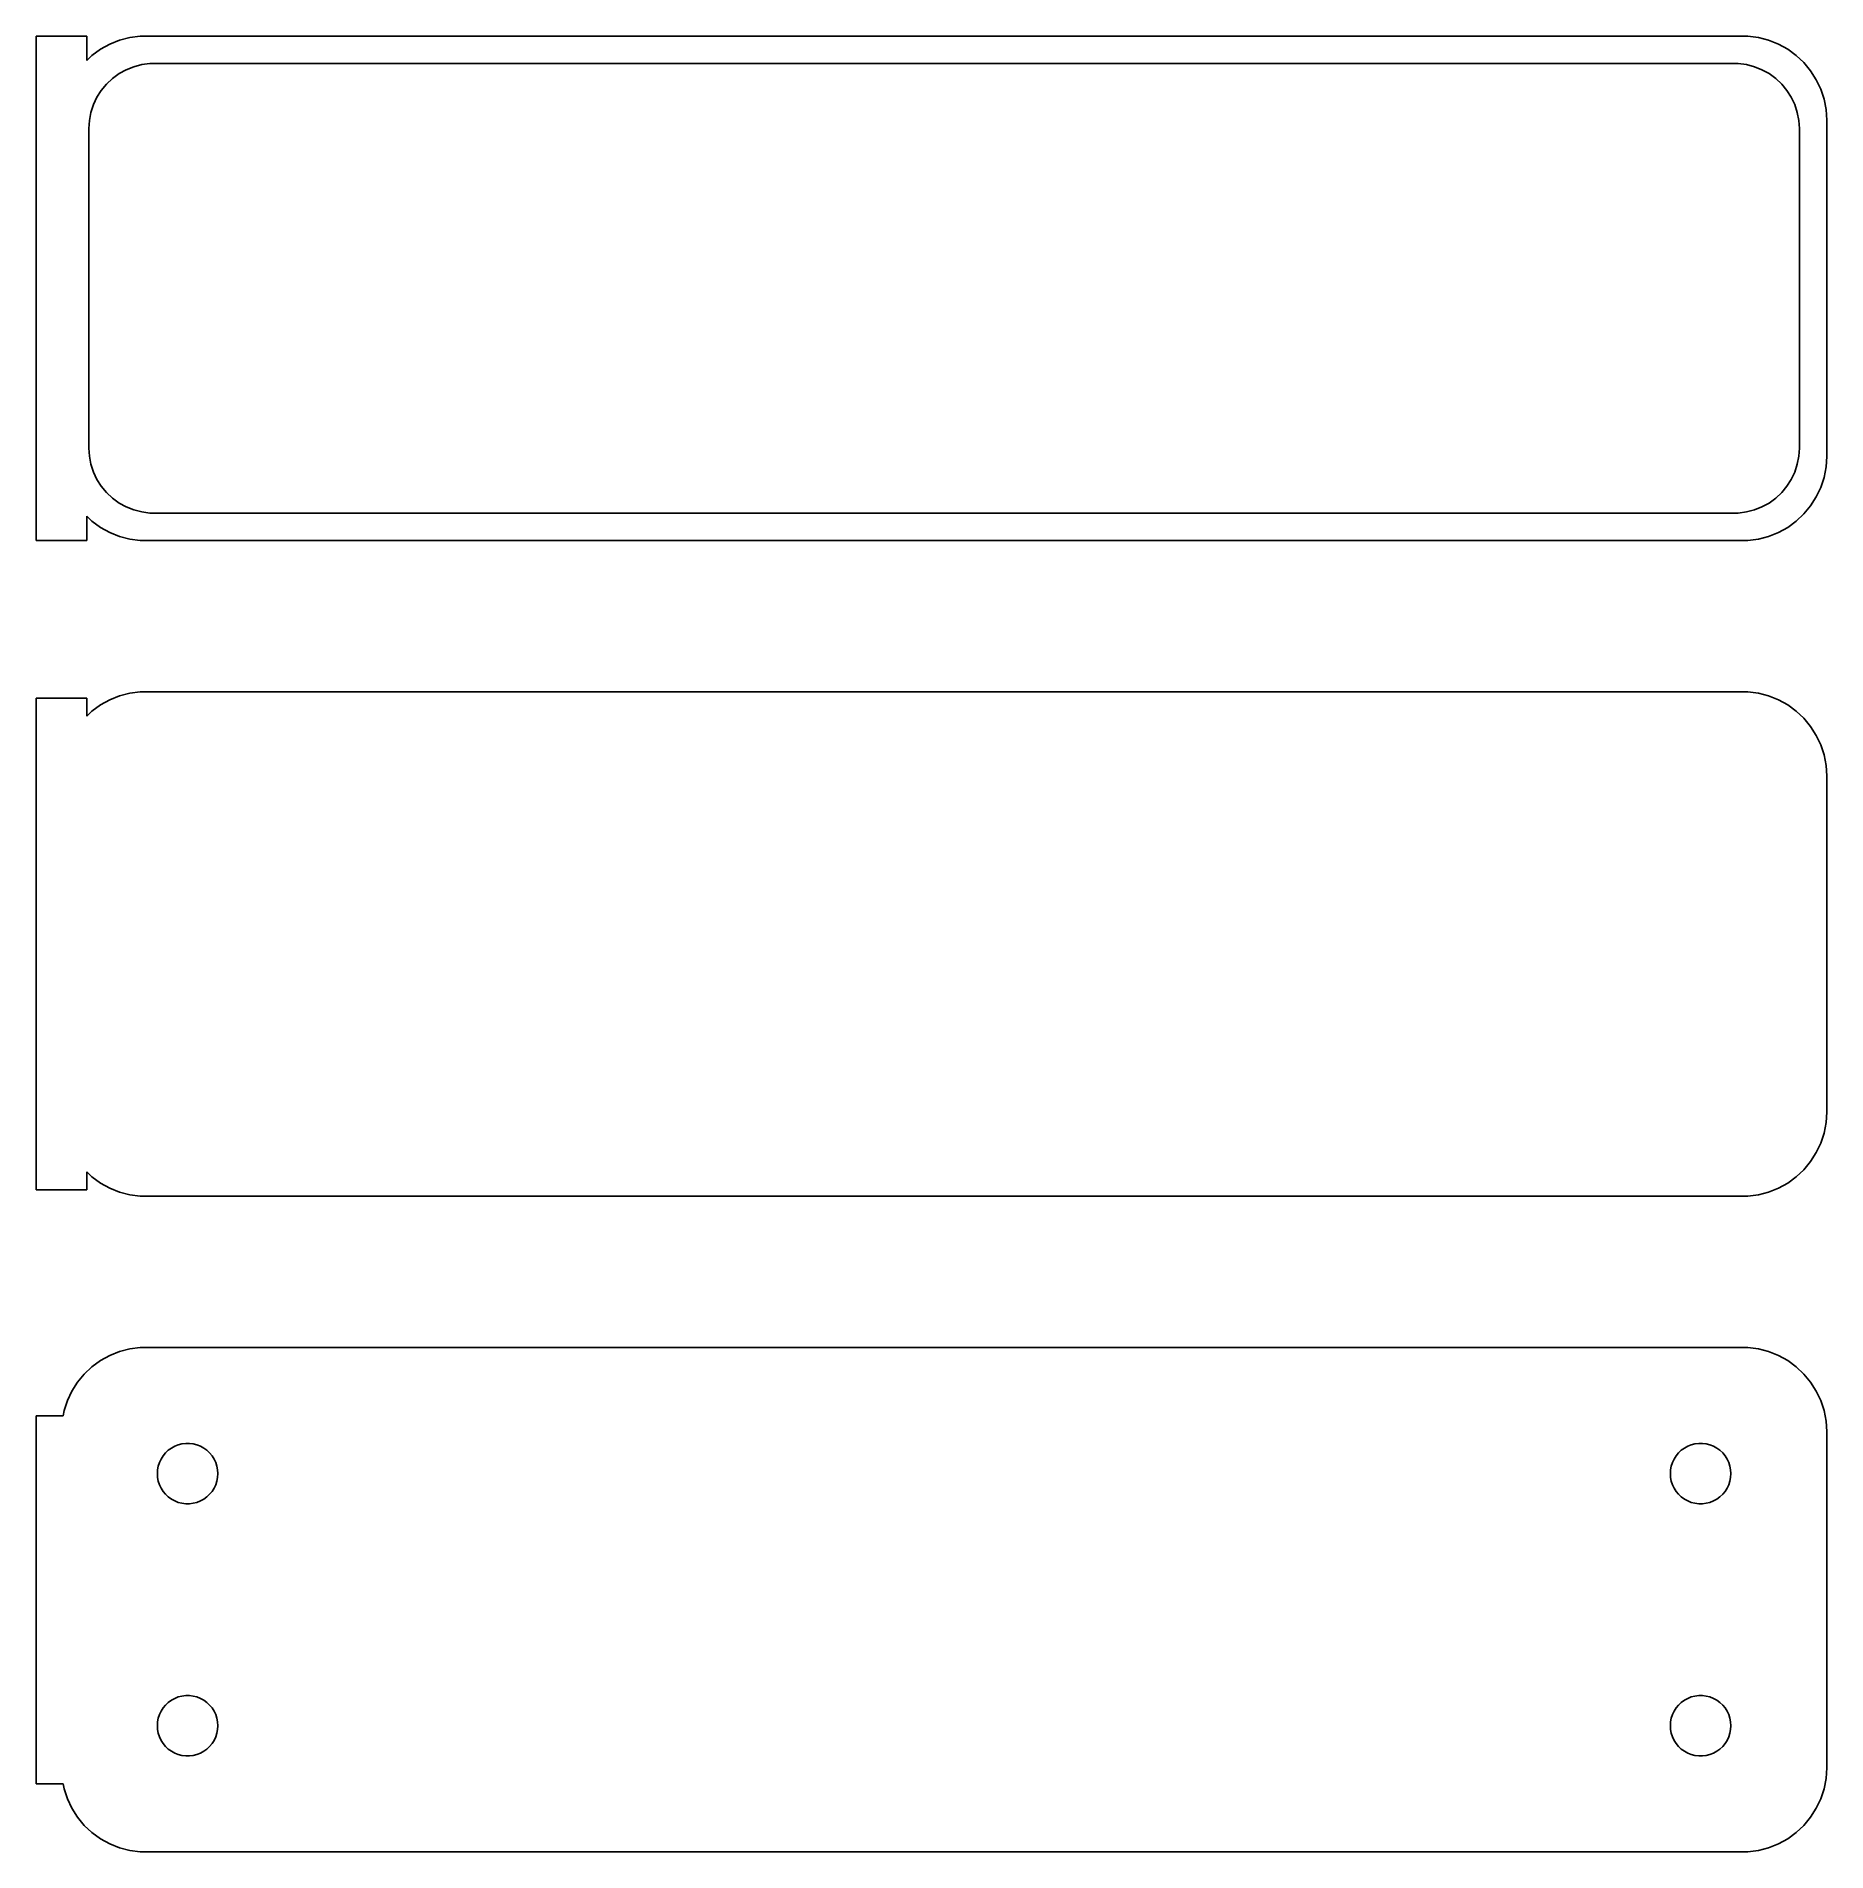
# Model space of a CAD drawing. Header units: metres. Extents: x -54 to 52, y 63 to 171.
import ezdxf

# ---------------------------------------------------------------- set-up
doc = ezdxf.new("R2010")
doc.units = ezdxf.units.M

msp = doc.modelspace()

# ---------------------------------------------------------------- linework, layer by layer
for p, q in [((-51, 170.99), (-54, 170.99)), ((-54, 170.99), (-54, 141.01)), ((-51, 169.559), (-51, 170.99)), ((-49.0451, 170.755), (-49.6289, 170.524)), ((-48.4369, 170.911), (-49.0451, 170.755)), ((-47.8139, 170.99), (-48.4369, 170.911)), ((47.8139, 170.99), (-47.8139, 170.99)), ((48.4369, 170.911), (47.8139, 170.99)), ((49.0451, 170.755), (48.4369, 170.911)), ((49.6289, 170.524), (49.0451, 170.755)), ((-50.6871, 169.853), (-51, 169.559)), ((-50.1791, 170.222), (-50.6871, 169.853)), ((-49.6289, 170.524), (-50.1791, 170.222)), ((50.1791, 170.222), (49.6289, 170.524)), ((50.6871, 169.853), (50.1791, 170.222)), ((51.1448, 169.423), (50.6871, 169.853)), ((-49.823, 168.151), (-49.4685, 168.484)), ((-49.4685, 168.484), (-49.0751, 168.77)), ((-49.0751, 168.77), (-48.6489, 169.004)), ((-48.6489, 169.004), (-48.1967, 169.183)), ((-48.1967, 169.183), (-47.7256, 169.304)), ((-47.7256, 169.304), (-47.2432, 169.365)), ((-47.2432, 169.365), (47.2432, 169.365)), ((47.2432, 169.365), (47.7256, 169.304)), ((47.7256, 169.304), (48.1967, 169.183)), ((48.1967, 169.183), (48.6489, 169.004)), ((48.6489, 169.004), (49.0751, 168.77)), ((49.0751, 168.77), (49.4685, 168.484)), ((49.4685, 168.484), (49.823, 168.151)), ((51.5451, 168.939), (51.1448, 169.423)), ((51.8815, 168.409), (51.5451, 168.939)), ((-50.3936, 167.366), (-50.133, 167.776)), ((-50.133, 167.776), (-49.823, 168.151)), ((49.823, 168.151), (50.133, 167.776)), ((50.133, 167.776), (50.3936, 167.366)), ((52.1489, 167.841), (51.8815, 168.409)), ((52.3429, 167.243), (52.1489, 167.841)), ((-50.8421, 165.985), (-50.751, 166.463)), ((-50.751, 166.463), (-50.6007, 166.926)), ((-50.6007, 166.926), (-50.3936, 167.366)), ((50.3936, 167.366), (50.6007, 166.926)), ((50.6007, 166.926), (50.751, 166.463)), ((50.751, 166.463), (50.8421, 165.985)), ((52.4606, 166.627), (52.3429, 167.243)), ((52.5, 166), (52.4606, 166.627)), ((-50.8726, 165.5), (-50.8421, 165.985)), ((-50.8726, 146.5), (-50.8726, 165.5)), ((50.8421, 165.985), (50.8726, 165.5)), ((50.8726, 165.5), (50.8726, 146.5)), ((52.5, 146), (52.5, 166)), ((-50.8421, 146.015), (-50.8726, 146.5)), ((-50.751, 145.537), (-50.8421, 146.015)), ((50.8421, 146.015), (50.751, 145.537)), ((50.8726, 146.5), (50.8421, 146.015)), ((52.4606, 145.373), (52.5, 146)), ((-50.6007, 145.074), (-50.751, 145.537)), ((-50.3936, 144.634), (-50.6007, 145.074)), ((50.6007, 145.074), (50.3936, 144.634)), ((50.751, 145.537), (50.6007, 145.074)), ((52.1489, 144.159), (52.3429, 144.757)), ((52.3429, 144.757), (52.4606, 145.373)), ((-50.133, 144.224), (-50.3936, 144.634)), ((-49.823, 143.849), (-50.133, 144.224)), ((-49.4685, 143.516), (-49.823, 143.849)), ((49.823, 143.849), (49.4685, 143.516)), ((50.133, 144.224), (49.823, 143.849)), ((50.3936, 144.634), (50.133, 144.224)), ((51.8815, 143.591), (52.1489, 144.159)), ((-49.0751, 143.23), (-49.4685, 143.516)), ((-48.6489, 142.996), (-49.0751, 143.23)), ((-48.1967, 142.817), (-48.6489, 142.996)), ((-47.7256, 142.696), (-48.1967, 142.817)), ((-47.2432, 142.635), (-47.7256, 142.696)), ((47.2432, 142.635), (-47.2432, 142.635)), ((47.7256, 142.696), (47.2432, 142.635)), ((48.1967, 142.817), (47.7256, 142.696)), ((48.6489, 142.996), (48.1967, 142.817)), ((49.0751, 143.23), (48.6489, 142.996)), ((49.4685, 143.516), (49.0751, 143.23)), ((50.6871, 142.147), (51.1448, 142.577)), ((51.1448, 142.577), (51.5451, 143.061)), ((51.5451, 143.061), (51.8815, 143.591)), ((-51, 142.441), (-50.6871, 142.147)), ((-51, 141.01), (-51, 142.441)), ((-50.6871, 142.147), (-50.1791, 141.778)), ((-50.1791, 141.778), (-49.6289, 141.476)), ((-49.6289, 141.476), (-49.0451, 141.245)), ((49.0451, 141.245), (49.6289, 141.476)), ((49.6289, 141.476), (50.1791, 141.778)), ((50.1791, 141.778), (50.6871, 142.147)), ((-54, 141.01), (-51, 141.01)), ((-49.0451, 141.245), (-48.4369, 141.089)), ((-48.4369, 141.089), (-47.8139, 141.01)), ((-47.8139, 141.01), (47.8139, 141.01)), ((47.8139, 141.01), (48.4369, 141.089)), ((48.4369, 141.089), (49.0451, 141.245)), ((-49.0451, 131.755), (-49.6289, 131.524)), ((-48.4369, 131.911), (-49.0451, 131.755)), ((-47.8139, 131.99), (-48.4369, 131.911)), ((47.8139, 131.99), (-47.8139, 131.99)), ((48.4369, 131.911), (47.8139, 131.99)), ((49.0451, 131.755), (48.4369, 131.911)), ((49.6289, 131.524), (49.0451, 131.755)), ((-51, 131.615), (-54, 131.615)), ((-54, 131.615), (-54, 102.385)), ((-51, 130.559), (-51, 131.615)), ((-50.6871, 130.853), (-51, 130.559)), ((-50.1791, 131.222), (-50.6871, 130.853)), ((-49.6289, 131.524), (-50.1791, 131.222)), ((50.1791, 131.222), (49.6289, 131.524)), ((50.6871, 130.853), (50.1791, 131.222)), ((51.1448, 130.423), (50.6871, 130.853)), ((51.5451, 129.939), (51.1448, 130.423)), ((51.8815, 129.409), (51.5451, 129.939)), ((52.1489, 128.841), (51.8815, 129.409)), ((52.3429, 128.243), (52.1489, 128.841)), ((52.4606, 127.627), (52.3429, 128.243)), ((52.5, 127), (52.4606, 127.627)), ((52.5, 107), (52.5, 127)), ((52.4606, 106.373), (52.5, 107)), ((52.3429, 105.757), (52.4606, 106.373)), ((51.8815, 104.591), (52.1489, 105.159)), ((52.1489, 105.159), (52.3429, 105.757)), ((51.1448, 103.577), (51.5451, 104.061)), ((51.5451, 104.061), (51.8815, 104.591)), ((-51, 102.385), (-51, 103.441)), ((-51, 103.441), (-50.6871, 103.147)), ((-50.6871, 103.147), (-50.1791, 102.778)), ((-50.1791, 102.778), (-49.6289, 102.476)), ((49.6289, 102.476), (50.1791, 102.778)), ((50.1791, 102.778), (50.6871, 103.147)), ((50.6871, 103.147), (51.1448, 103.577)), ((-54, 102.385), (-51, 102.385)), ((-49.6289, 102.476), (-49.0451, 102.245)), ((-49.0451, 102.245), (-48.4369, 102.089)), ((-48.4369, 102.089), (-47.8139, 102.01)), ((-47.8139, 102.01), (47.8139, 102.01)), ((47.8139, 102.01), (48.4369, 102.089)), ((48.4369, 102.089), (49.0451, 102.245)), ((49.0451, 102.245), (49.6289, 102.476)), ((-48.4369, 92.9114), (-49.0451, 92.7553)), ((-47.8139, 92.9901), (-48.4369, 92.9114)), ((47.8139, 92.9901), (-47.8139, 92.9901)), ((48.4369, 92.9114), (47.8139, 92.9901)), ((49.0451, 92.7553), (48.4369, 92.9114)), ((-50.6871, 91.8526), (-51.1448, 91.4227)), ((-50.1791, 92.2216), (-50.6871, 91.8526)), ((-49.6289, 92.5241), (-50.1791, 92.2216)), ((-49.0451, 92.7553), (-49.6289, 92.5241)), ((49.6289, 92.5241), (49.0451, 92.7553)), ((50.1791, 92.2216), (49.6289, 92.5241)), ((50.6871, 91.8526), (50.1791, 92.2216)), ((51.1448, 91.4227), (50.6871, 91.8526)), ((-51.5451, 90.9389), (-51.8815, 90.4088)), ((-51.1448, 91.4227), (-51.5451, 90.9389)), ((51.5451, 90.9389), (51.1448, 91.4227)), ((51.8815, 90.4088), (51.5451, 90.9389)), ((-52.1489, 89.8406), (-52.3429, 89.2434)), ((-51.8815, 90.4088), (-52.1489, 89.8406)), ((52.1489, 89.8406), (51.8815, 90.4088)), ((52.3429, 89.2434), (52.1489, 89.8406)), ((-52.4, 88.9442), (-54, 88.9442)), ((-54, 88.9442), (-54, 67.0558)), ((-52.3429, 89.2434), (-52.4, 88.9442)), ((52.4606, 88.6267), (52.3429, 89.2434)), ((52.5, 88), (52.4606, 88.6267)), ((52.5, 68), (52.5, 88)), ((-46.5773, 86.3671), (-46.4562, 86.558)), ((-46.4562, 86.558), (-46.3121, 86.7322)), ((-46.3121, 86.7322), (-46.1474, 86.8869)), ((-46.1474, 86.8869), (-45.9645, 87.0198)), ((-45.9645, 87.0198), (-45.7664, 87.1287)), ((-45.7664, 87.1287), (-45.5562, 87.2119)), ((-45.5562, 87.2119), (-45.3373, 87.2681)), ((-45.3373, 87.2681), (-45.113, 87.2964)), ((-45.113, 87.2964), (-44.887, 87.2964)), ((-44.887, 87.2964), (-44.6627, 87.2681)), ((-44.6627, 87.2681), (-44.4438, 87.2119)), ((-44.4438, 87.2119), (-44.2336, 87.1287)), ((-44.2336, 87.1287), (-44.0355, 87.0198)), ((-44.0355, 87.0198), (-43.8526, 86.8869)), ((-43.8526, 86.8869), (-43.6879, 86.7322)), ((-43.6879, 86.7322), (-43.5438, 86.558)), ((-43.5438, 86.558), (-43.4226, 86.3671)), ((43.4226, 86.3671), (43.5438, 86.558)), ((43.5438, 86.558), (43.6879, 86.7322)), ((43.6879, 86.7322), (43.8526, 86.8869)), ((43.8526, 86.8869), (44.0355, 87.0198)), ((44.0355, 87.0198), (44.2336, 87.1287)), ((44.2336, 87.1287), (44.4438, 87.2119)), ((44.4438, 87.2119), (44.6627, 87.2681)), ((44.6627, 87.2681), (44.887, 87.2964)), ((44.887, 87.2964), (45.113, 87.2964)), ((45.113, 87.2964), (45.3373, 87.2681)), ((45.3373, 87.2681), (45.5562, 87.2119)), ((45.5562, 87.2119), (45.7664, 87.1287)), ((45.7664, 87.1287), (45.9645, 87.0198)), ((45.9645, 87.0198), (46.1474, 86.8869)), ((46.1474, 86.8869), (46.3121, 86.7322)), ((46.3121, 86.7322), (46.4562, 86.558)), ((46.4562, 86.558), (46.5773, 86.3671)), ((-46.8, 85.5), (-46.7858, 85.7256)), ((-46.7858, 85.2744), (-46.8, 85.5)), ((-46.7858, 85.7256), (-46.7434, 85.9476)), ((-46.7434, 85.9476), (-46.6736, 86.1626)), ((-46.6736, 86.1626), (-46.5773, 86.3671)), ((-43.4226, 86.3671), (-43.3264, 86.1626)), ((-43.3264, 86.1626), (-43.2565, 85.9476)), ((-43.2565, 85.9476), (-43.2142, 85.7256)), ((-43.2142, 85.7256), (-43.2, 85.5)), ((-43.2, 85.5), (-43.2142, 85.2744)), ((43.2, 85.5), (43.2142, 85.7256)), ((43.2142, 85.2744), (43.2, 85.5)), ((43.2142, 85.7256), (43.2565, 85.9476)), ((43.2565, 85.9476), (43.3264, 86.1626)), ((43.3264, 86.1626), (43.4226, 86.3671)), ((46.5773, 86.3671), (46.6736, 86.1626)), ((46.6736, 86.1626), (46.7434, 85.9476)), ((46.7434, 85.9476), (46.7858, 85.7256)), ((46.7858, 85.7256), (46.8, 85.5)), ((46.8, 85.5), (46.7858, 85.2744)), ((-46.7434, 85.0524), (-46.7858, 85.2744)), ((-46.6736, 84.8374), (-46.7434, 85.0524)), ((-46.5773, 84.6328), (-46.6736, 84.8374)), ((-46.4562, 84.442), (-46.5773, 84.6328)), ((-46.3121, 84.2678), (-46.4562, 84.442)), ((-46.1474, 84.1131), (-46.3121, 84.2678)), ((-43.6879, 84.2678), (-43.8526, 84.1131)), ((-43.5438, 84.442), (-43.6879, 84.2678)), ((-43.4226, 84.6328), (-43.5438, 84.442)), ((-43.3264, 84.8374), (-43.4226, 84.6328)), ((-43.2565, 85.0524), (-43.3264, 84.8374)), ((-43.2142, 85.2744), (-43.2565, 85.0524)), ((43.2565, 85.0524), (43.2142, 85.2744)), ((43.3264, 84.8374), (43.2565, 85.0524)), ((43.4226, 84.6328), (43.3264, 84.8374)), ((43.5438, 84.442), (43.4226, 84.6328)), ((43.6879, 84.2678), (43.5438, 84.442)), ((43.8526, 84.1131), (43.6879, 84.2678)), ((46.3121, 84.2678), (46.1474, 84.1131)), ((46.4562, 84.442), (46.3121, 84.2678)), ((46.5773, 84.6328), (46.4562, 84.442)), ((46.6736, 84.8374), (46.5773, 84.6328)), ((46.7434, 85.0524), (46.6736, 84.8374)), ((46.7858, 85.2744), (46.7434, 85.0524)), ((-45.9645, 83.9802), (-46.1474, 84.1131)), ((-45.7664, 83.8713), (-45.9645, 83.9802)), ((-45.5562, 83.7881), (-45.7664, 83.8713)), ((-45.3373, 83.7319), (-45.5562, 83.7881)), ((-45.113, 83.7036), (-45.3373, 83.7319)), ((-44.887, 83.7036), (-45.113, 83.7036)), ((-44.6627, 83.7319), (-44.887, 83.7036)), ((-44.4438, 83.7881), (-44.6627, 83.7319)), ((-44.2336, 83.8713), (-44.4438, 83.7881)), ((-44.0355, 83.9802), (-44.2336, 83.8713)), ((-43.8526, 84.1131), (-44.0355, 83.9802)), ((44.0355, 83.9802), (43.8526, 84.1131)), ((44.2336, 83.8713), (44.0355, 83.9802)), ((44.4438, 83.7881), (44.2336, 83.8713)), ((44.6627, 83.7319), (44.4438, 83.7881)), ((44.887, 83.7036), (44.6627, 83.7319)), ((45.113, 83.7036), (44.887, 83.7036)), ((45.3373, 83.7319), (45.113, 83.7036)), ((45.5562, 83.7881), (45.3373, 83.7319)), ((45.7664, 83.8713), (45.5562, 83.7881)), ((45.9645, 83.9802), (45.7664, 83.8713)), ((46.1474, 84.1131), (45.9645, 83.9802)), ((-46.6736, 71.1626), (-46.5773, 71.3672)), ((-46.5773, 71.3672), (-46.4562, 71.558)), ((-46.4562, 71.558), (-46.3121, 71.7322)), ((-46.3121, 71.7322), (-46.1474, 71.8869)), ((-46.1474, 71.8869), (-45.9645, 72.0198)), ((-45.9645, 72.0198), (-45.7664, 72.1287)), ((-45.7664, 72.1287), (-45.5562, 72.2119)), ((-45.5562, 72.2119), (-45.3373, 72.2681)), ((-45.3373, 72.2681), (-45.113, 72.2964)), ((-45.113, 72.2964), (-44.887, 72.2964)), ((-44.887, 72.2964), (-44.6627, 72.2681)), ((-44.6627, 72.2681), (-44.4438, 72.2119)), ((-44.4438, 72.2119), (-44.2336, 72.1287)), ((-44.2336, 72.1287), (-44.0355, 72.0198)), ((-44.0355, 72.0198), (-43.8526, 71.8869)), ((-43.8526, 71.8869), (-43.6879, 71.7322)), ((-43.6879, 71.7322), (-43.5438, 71.558)), ((-43.5438, 71.558), (-43.4226, 71.3672)), ((-43.4226, 71.3672), (-43.3264, 71.1626)), ((43.3264, 71.1626), (43.4226, 71.3672)), ((43.4226, 71.3672), (43.5438, 71.558)), ((43.5438, 71.558), (43.6879, 71.7322)), ((43.6879, 71.7322), (43.8526, 71.8869)), ((43.8526, 71.8869), (44.0355, 72.0198)), ((44.0355, 72.0198), (44.2336, 72.1287)), ((44.2336, 72.1287), (44.4438, 72.2119)), ((44.4438, 72.2119), (44.6627, 72.2681)), ((44.6627, 72.2681), (44.887, 72.2964)), ((44.887, 72.2964), (45.113, 72.2964)), ((45.113, 72.2964), (45.3373, 72.2681)), ((45.3373, 72.2681), (45.5562, 72.2119)), ((45.5562, 72.2119), (45.7664, 72.1287)), ((45.7664, 72.1287), (45.9645, 72.0198)), ((45.9645, 72.0198), (46.1474, 71.8869)), ((46.1474, 71.8869), (46.3121, 71.7322)), ((46.3121, 71.7322), (46.4562, 71.558)), ((46.4562, 71.558), (46.5773, 71.3672)), ((46.5773, 71.3672), (46.6736, 71.1626)), ((-46.8, 70.5), (-46.7858, 70.7256)), ((-46.7858, 70.2744), (-46.8, 70.5)), ((-46.7858, 70.7256), (-46.7434, 70.9476)), ((-46.7434, 70.0524), (-46.7858, 70.2744)), ((-46.7434, 70.9476), (-46.6736, 71.1626)), ((-43.3264, 71.1626), (-43.2565, 70.9476)), ((-43.2565, 70.9476), (-43.2142, 70.7256)), ((-43.2142, 70.2744), (-43.2565, 70.0524)), ((-43.2142, 70.7256), (-43.2, 70.5)), ((-43.2, 70.5), (-43.2142, 70.2744)), ((43.2, 70.5), (43.2142, 70.7256)), ((43.2142, 70.2744), (43.2, 70.5)), ((43.2142, 70.7256), (43.2565, 70.9476)), ((43.2565, 70.0524), (43.2142, 70.2744)), ((43.2565, 70.9476), (43.3264, 71.1626)), ((46.6736, 71.1626), (46.7434, 70.9476)), ((46.7434, 70.9476), (46.7858, 70.7256)), ((46.7858, 70.2744), (46.7434, 70.0524)), ((46.7858, 70.7256), (46.8, 70.5)), ((46.8, 70.5), (46.7858, 70.2744)), ((-46.6736, 69.8374), (-46.7434, 70.0524)), ((-46.5773, 69.6329), (-46.6736, 69.8374)), ((-46.4562, 69.442), (-46.5773, 69.6329)), ((-46.3121, 69.2678), (-46.4562, 69.442)), ((-46.1474, 69.1131), (-46.3121, 69.2678)), ((-45.9645, 68.9802), (-46.1474, 69.1131)), ((-43.8526, 69.1131), (-44.0355, 68.9802)), ((-43.6879, 69.2678), (-43.8526, 69.1131)), ((-43.5438, 69.442), (-43.6879, 69.2678)), ((-43.4226, 69.6329), (-43.5438, 69.442)), ((-43.3264, 69.8374), (-43.4226, 69.6329)), ((-43.2565, 70.0524), (-43.3264, 69.8374)), ((43.3264, 69.8374), (43.2565, 70.0524)), ((43.4226, 69.6329), (43.3264, 69.8374)), ((43.5438, 69.442), (43.4226, 69.6329)), ((43.6879, 69.2678), (43.5438, 69.442)), ((43.8526, 69.1131), (43.6879, 69.2678)), ((44.0355, 68.9802), (43.8526, 69.1131)), ((46.1474, 69.1131), (45.9645, 68.9802)), ((46.3121, 69.2678), (46.1474, 69.1131)), ((46.4562, 69.442), (46.3121, 69.2678)), ((46.5773, 69.6329), (46.4562, 69.442)), ((46.6736, 69.8374), (46.5773, 69.6329)), ((46.7434, 70.0524), (46.6736, 69.8374)), ((-45.7664, 68.8713), (-45.9645, 68.9802)), ((-45.5562, 68.7881), (-45.7664, 68.8713)), ((-45.3373, 68.7319), (-45.5562, 68.7881)), ((-45.113, 68.7036), (-45.3373, 68.7319)), ((-44.887, 68.7036), (-45.113, 68.7036)), ((-44.6627, 68.7319), (-44.887, 68.7036)), ((-44.4438, 68.7881), (-44.6627, 68.7319)), ((-44.2336, 68.8713), (-44.4438, 68.7881)), ((-44.0355, 68.9802), (-44.2336, 68.8713)), ((44.2336, 68.8713), (44.0355, 68.9802)), ((44.4438, 68.7881), (44.2336, 68.8713)), ((44.6627, 68.7319), (44.4438, 68.7881)), ((44.887, 68.7036), (44.6627, 68.7319)), ((45.113, 68.7036), (44.887, 68.7036)), ((45.3373, 68.7319), (45.113, 68.7036)), ((45.5562, 68.7881), (45.3373, 68.7319)), ((45.7664, 68.8713), (45.5562, 68.7881)), ((45.9645, 68.9802), (45.7664, 68.8713)), ((-54, 67.0558), (-52.4, 67.0558)), ((-52.4, 67.0558), (-52.3429, 66.7566)), ((52.3429, 66.7566), (52.4606, 67.3733)), ((52.4606, 67.3733), (52.5, 68)), ((-52.3429, 66.7566), (-52.1489, 66.1594)), ((-52.1489, 66.1594), (-51.8815, 65.5912)), ((51.8815, 65.5912), (52.1489, 66.1594)), ((52.1489, 66.1594), (52.3429, 66.7566)), ((-51.8815, 65.5912), (-51.5451, 65.0611)), ((-51.5451, 65.0611), (-51.1448, 64.5773)), ((51.1448, 64.5773), (51.5451, 65.0611)), ((51.5451, 65.0611), (51.8815, 65.5912)), ((-51.1448, 64.5773), (-50.6871, 64.1474)), ((-50.6871, 64.1474), (-50.1791, 63.7784)), ((-50.1791, 63.7784), (-49.6289, 63.4759)), ((49.6289, 63.4759), (50.1791, 63.7784)), ((50.1791, 63.7784), (50.6871, 64.1474)), ((50.6871, 64.1474), (51.1448, 64.5773)), ((-49.6289, 63.4759), (-49.0451, 63.2447)), ((-49.0451, 63.2447), (-48.4369, 63.0886)), ((-48.4369, 63.0886), (-47.8139, 63.0099)), ((-47.8139, 63.0099), (47.8139, 63.0099)), ((47.8139, 63.0099), (48.4369, 63.0886)), ((48.4369, 63.0886), (49.0451, 63.2447)), ((49.0451, 63.2447), (49.6289, 63.4759))]:
    msp.add_line(p, q)

doc.saveas('drawing.dxf')
